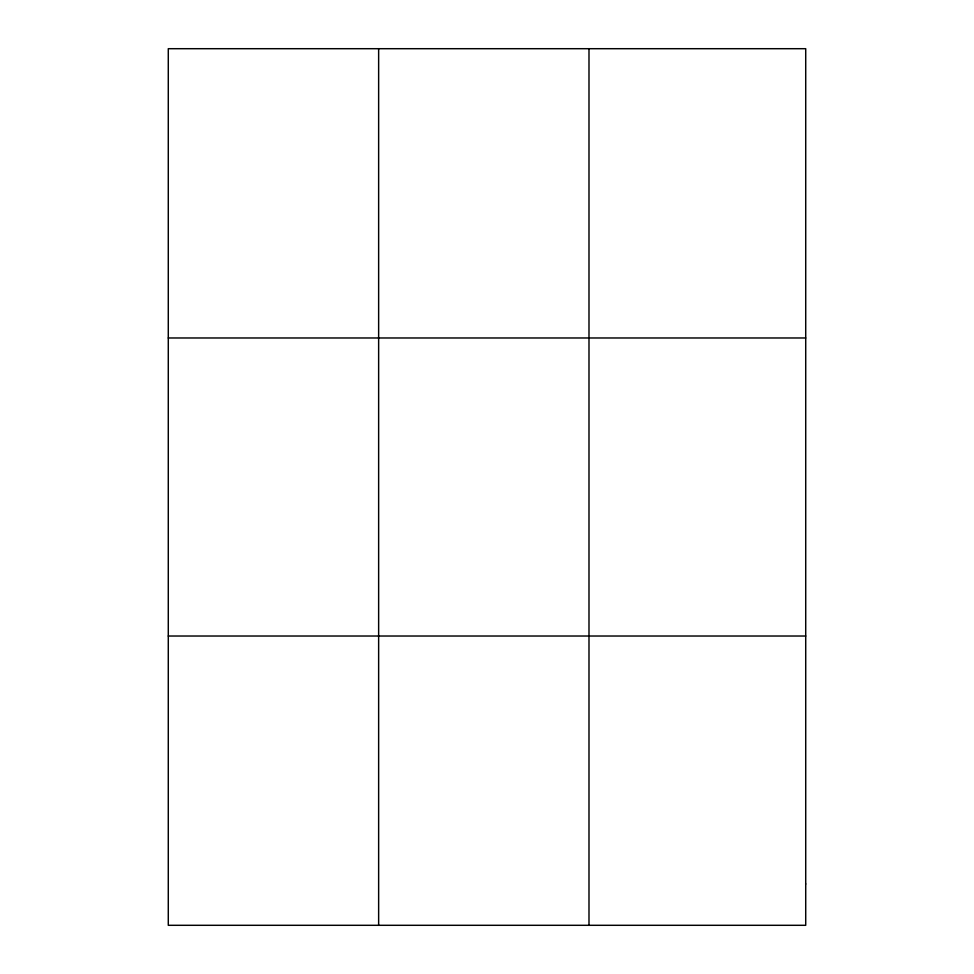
<?xml version="1.0" encoding="UTF-8"?>
<svg xmlns="http://www.w3.org/2000/svg" width="974" height="974" viewBox="0 0 974 974"><rect width="100%" height="100%" fill="white"/><g stroke="black" fill="none" stroke-linecap="round" stroke-linejoin="round"><path stroke-width="1.46" d="M378.642 925.3L378.642 48.7M588.99 925.3L588.99 48.7M168.283 337.978L805.717 337.978M168.283 636.022L805.717 636.022M805.717 883.978L805.717 925.3L168.283 925.3L168.283 48.7L805.717 48.7L805.717 883.978"/></g></svg>
